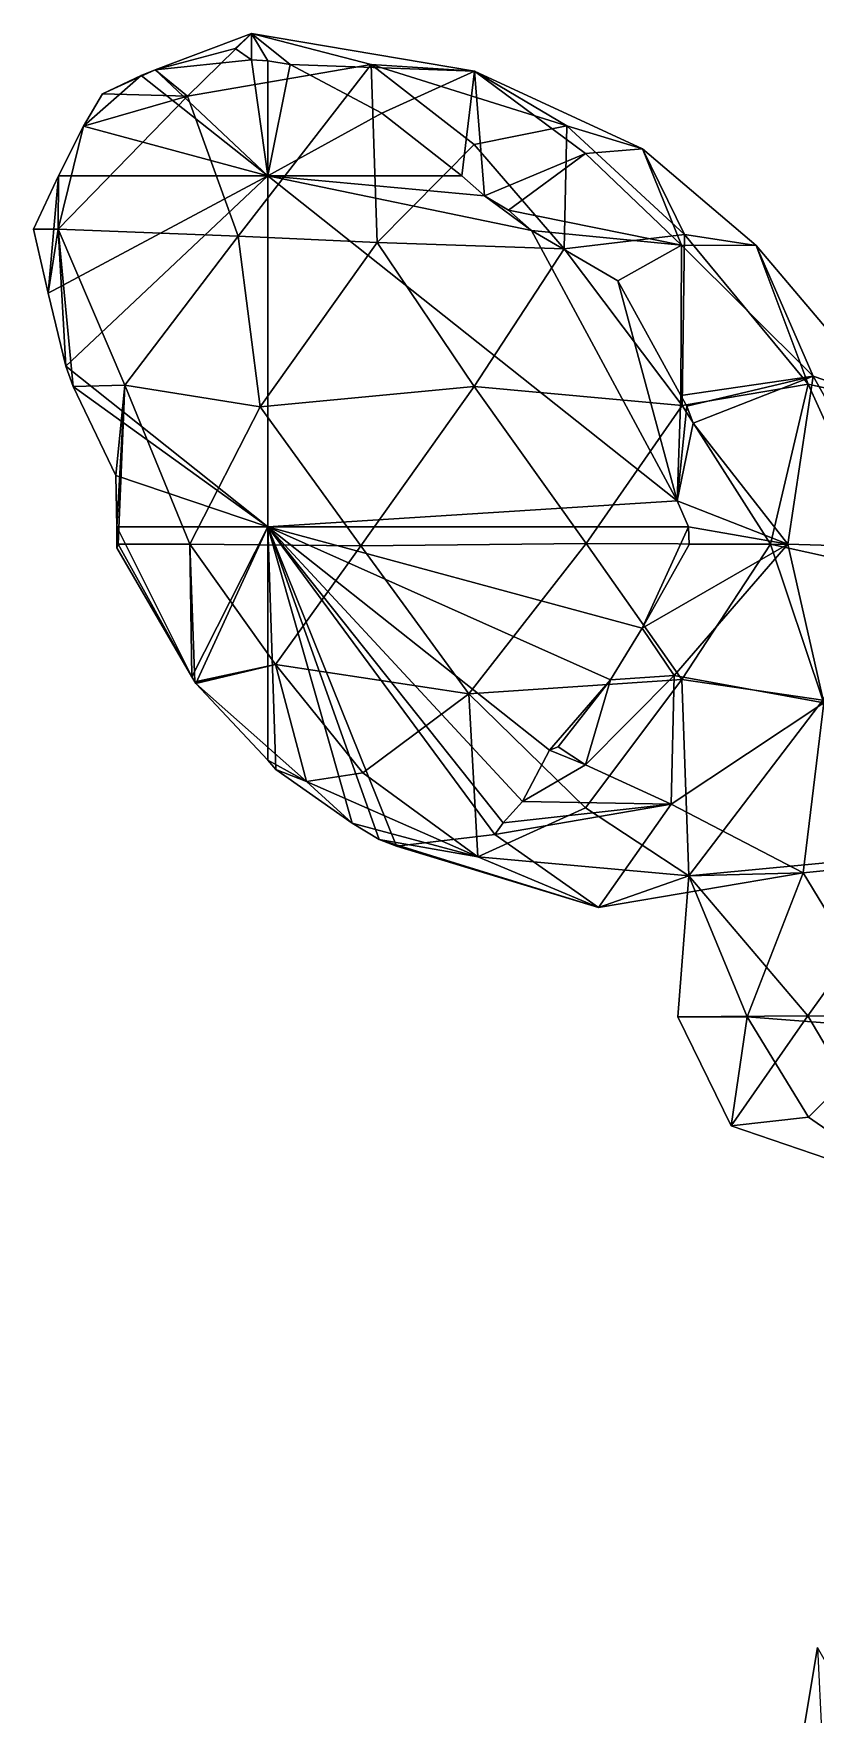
# Model space of a CAD drawing. Extents: x 290083 to 295691, y 4553739 to 4561622.
# Drawn here: x 291193.5 to 291281.9, y 4554373.5 to 4554563.6 of the extents above; entities that cross this region are included whole.
import ezdxf

# ---------------------------------------------------------------- set-up
doc = ezdxf.new("R2010")
doc.units = 0
doc.layers.add('Au_ppm_Pref_-_0_3', color=7, linetype='CONTINUOUS')

msp = doc.modelspace()

# ---------------------------------------------------------------- linework, layer by layer
at = {"layer": 'Au_ppm_Pref_-_0_3'}
for points in [[(291207.25, 4554559.56, 1817.71), (291210.92, 4554556.55, 1812.15), (291218.15, 4554563.64, 1818.12)], [(291218.15, 4554563.64, 1818.12), (291216.33, 4554561.97, 1818.52), (291207.25, 4554559.56, 1817.71)], [(291210.92, 4554556.55, 1812.15), (291231.7, 4554560.15, 1810.9), (291218.15, 4554563.64, 1818.12)], [(291218.15, 4554563.64, 1818.12), (291218.18, 4554560.69, 1818.78), (291216.33, 4554561.97, 1818.52)], [(291218.15, 4554563.64, 1818.12), (291220, 4554560.57, 1818.97), (291218.18, 4554560.69, 1818.78)], [(291218.15, 4554563.64, 1818.12), (291222.55, 4554560.15, 1819.3), (291220, 4554560.57, 1818.97)], [(291218.15, 4554563.64, 1818.12), (291243.4, 4554559.41, 1817.43), (291222.55, 4554560.15, 1819.3)], [(291231.7, 4554560.15, 1810.9), (291243.4, 4554559.41, 1817.43), (291218.15, 4554563.64, 1818.12)], [(291218.18, 4554560.69, 1818.78), (291207.25, 4554559.56, 1817.71), (291216.33, 4554561.97, 1818.52)], [(291207.25, 4554559.56, 1817.71), (291205.69, 4554558.92, 1817.58), (291201.32, 4554556.83, 1816.82)], [(291207.25, 4554559.56, 1817.71), (291201.32, 4554556.83, 1816.82), (291210.92, 4554556.55, 1812.15)], [(291205.69, 4554558.92, 1817.58), (291207.25, 4554559.56, 1817.71), (291220, 4554547.56, 1819.6)], [(291207.25, 4554559.56, 1817.71), (291218.18, 4554560.69, 1818.78), (291220, 4554547.56, 1819.6)], [(291216.64, 4554540.73, 1809.87), (291231.7, 4554560.15, 1810.9), (291210.92, 4554556.55, 1812.15)], [(291231.7, 4554560.15, 1810.9), (291216.64, 4554540.73, 1809.87), (291232.36, 4554540.02, 1806.81)], [(291218.18, 4554560.69, 1818.78), (291220, 4554560.57, 1818.97), (291220, 4554547.56, 1819.6)], [(291220, 4554560.57, 1818.97), (291222.55, 4554560.15, 1819.3), (291220, 4554547.56, 1819.6)], [(291222.55, 4554560.15, 1819.3), (291232.89, 4554554.63, 1820.8), (291220, 4554547.56, 1819.6)], [(291222.55, 4554560.15, 1819.3), (291243.4, 4554559.41, 1817.43), (291232.89, 4554554.63, 1820.8)], [(291231.7, 4554560.15, 1810.9), (291253.83, 4554553.22, 1812.53), (291243.4, 4554559.41, 1817.43)], [(291243.35, 4554551.11, 1808.3), (291231.7, 4554560.15, 1810.9), (291232.36, 4554540.02, 1806.81)], [(291253.83, 4554553.22, 1812.53), (291231.7, 4554560.15, 1810.9), (291243.35, 4554551.11, 1808.3)], [(291232.89, 4554554.63, 1820.8), (291243.4, 4554559.41, 1817.43), (291241.94, 4554547.56, 1822.22)], [(291241.94, 4554547.56, 1822.22), (291243.4, 4554559.41, 1817.43), (291244.51, 4554545.31, 1822.72)], [(291243.4, 4554559.41, 1817.43), (291255.95, 4554550.08, 1820.29), (291244.51, 4554545.31, 1822.72)], [(291253.83, 4554553.22, 1812.53), (291262.38, 4554550.62, 1817.43), (291243.4, 4554559.41, 1817.43)], [(291255.95, 4554550.08, 1820.29), (291243.4, 4554559.41, 1817.43), (291262.38, 4554550.62, 1817.43)], [(291199.16, 4554553.19, 1816.39), (291201.32, 4554556.83, 1816.82), (291205.69, 4554558.92, 1817.58)], [(291199.16, 4554553.19, 1816.39), (291205.69, 4554558.92, 1817.58), (291220, 4554547.56, 1819.6)], [(291199.16, 4554553.19, 1816.39), (291196.28, 4554541.52, 1813.06), (291210.92, 4554556.55, 1812.15)], [(291196.28, 4554541.52, 1813.06), (291216.64, 4554540.73, 1809.87), (291210.92, 4554556.55, 1812.15)], [(291199.16, 4554553.19, 1816.39), (291210.92, 4554556.55, 1812.15), (291201.32, 4554556.83, 1816.82)], [(291232.89, 4554554.63, 1820.8), (291241.94, 4554547.56, 1822.22), (291220, 4554547.56, 1819.6)], [(291196.28, 4554541.52, 1813.06), (291199.16, 4554553.19, 1816.39), (291196.33, 4554547.56, 1815.79)], [(291196.33, 4554547.56, 1815.79), (291199.16, 4554553.19, 1816.39), (291220, 4554547.56, 1819.6)], [(291253.83, 4554553.22, 1812.53), (291243.35, 4554551.11, 1808.3), (291253.54, 4554539.29, 1807.43)], [(291267.14, 4554540.91, 1811.78), (291253.83, 4554553.22, 1812.53), (291253.54, 4554539.29, 1807.43)], [(291253.83, 4554553.22, 1812.53), (291267.14, 4554540.91, 1811.78), (291262.38, 4554550.62, 1817.43)], [(291232.36, 4554540.02, 1806.81), (291253.54, 4554539.29, 1807.43), (291243.35, 4554551.11, 1808.3)], [(291247.24, 4554543.69, 1823.18), (291244.51, 4554545.31, 1822.72), (291255.95, 4554550.08, 1820.29)], [(291266.81, 4554539.72, 1822.65), (291247.24, 4554543.69, 1823.18), (291255.95, 4554550.08, 1820.29)], [(291262.38, 4554550.62, 1817.43), (291266.81, 4554539.72, 1822.65), (291255.95, 4554550.08, 1820.29)], [(291267.14, 4554540.91, 1811.78), (291275.25, 4554539.66, 1817.43), (291262.38, 4554550.62, 1817.43)], [(291262.38, 4554550.62, 1817.43), (291275.25, 4554539.66, 1817.43), (291266.81, 4554539.72, 1822.65)], [(291195.18, 4554534.29, 1814.86), (291193.52, 4554541.52, 1815), (291196.33, 4554547.56, 1815.79)], [(291196.28, 4554541.52, 1813.06), (291196.33, 4554547.56, 1815.79), (291193.52, 4554541.52, 1815)], [(291197.15, 4554526.01, 1814.71), (291195.18, 4554534.29, 1814.86), (291220, 4554547.56, 1819.6)], [(291195.18, 4554534.29, 1814.86), (291196.33, 4554547.56, 1815.79), (291220, 4554547.56, 1819.6)], [(291220, 4554507.87, 1817.35), (291197.15, 4554526.01, 1814.71), (291220, 4554547.56, 1819.6)], [(291266.3, 4554510.81, 1828.27), (291220, 4554507.87, 1817.35), (291220, 4554547.56, 1819.6)], [(291241.94, 4554547.56, 1822.22), (291244.51, 4554545.31, 1822.72), (291220, 4554547.56, 1819.6)], [(291220, 4554547.56, 1819.6), (291244.51, 4554545.31, 1822.72), (291249.84, 4554541.39, 1823.69)], [(291220, 4554547.56, 1819.6), (291249.84, 4554541.39, 1823.69), (291266.3, 4554510.81, 1828.27)], [(291249.84, 4554541.39, 1823.69), (291244.51, 4554545.31, 1822.72), (291247.24, 4554543.69, 1823.18)], [(291266.81, 4554539.72, 1822.65), (291249.84, 4554541.39, 1823.69), (291247.24, 4554543.69, 1823.18)], [(291195.18, 4554534.29, 1814.86), (291196.28, 4554541.52, 1813.06), (291193.52, 4554541.52, 1815)], [(291197.15, 4554526.01, 1814.71), (291196.28, 4554541.52, 1813.06), (291195.18, 4554534.29, 1814.86)], [(291197.98, 4554523.74, 1814.46), (291196.28, 4554541.52, 1813.06), (291197.15, 4554526.01, 1814.71)], [(291203.84, 4554523.89, 1810.44), (291196.28, 4554541.52, 1813.06), (291197.98, 4554523.74, 1814.46)], [(291216.64, 4554540.73, 1809.87), (291196.28, 4554541.52, 1813.06), (291203.84, 4554523.89, 1810.44)], [(291203.84, 4554523.89, 1810.44), (291219.13, 4554521.41, 1806.78), (291216.64, 4554540.73, 1809.87)], [(291232.36, 4554540.02, 1806.81), (291216.64, 4554540.73, 1809.87), (291219.13, 4554521.41, 1806.78)], [(291249.84, 4554541.39, 1823.69), (291259.59, 4554535.69, 1825.34), (291266.3, 4554510.81, 1828.27)], [(291249.84, 4554541.39, 1823.69), (291266.81, 4554539.72, 1822.65), (291259.59, 4554535.69, 1825.34)], [(291266.87, 4554521.59, 1807.05), (291267.14, 4554540.91, 1811.78), (291253.54, 4554539.29, 1807.43)], [(291266.87, 4554521.59, 1807.05), (291281.11, 4554523.99, 1811.5), (291267.14, 4554540.91, 1811.78)], [(291267.14, 4554540.91, 1811.78), (291281.11, 4554523.99, 1811.5), (291275.25, 4554539.66, 1817.43)], [(291219.13, 4554521.41, 1806.78), (291243.35, 4554523.74, 1805.61), (291232.36, 4554540.02, 1806.81)], [(291232.36, 4554540.02, 1806.81), (291243.35, 4554523.74, 1805.61), (291253.54, 4554539.29, 1807.43)], [(291266.87, 4554521.59, 1807.05), (291253.54, 4554539.29, 1807.43), (291243.35, 4554523.74, 1805.61)], [(291259.59, 4554535.69, 1825.34), (291266.81, 4554539.72, 1822.65), (291266.73, 4554522.71, 1827.3)], [(291266.81, 4554539.72, 1822.65), (291281.7, 4554524.9, 1823.62), (291266.73, 4554522.71, 1827.3)], [(291275.25, 4554539.66, 1817.43), (291281.7, 4554524.9, 1823.62), (291266.81, 4554539.72, 1822.65)], [(291290.23, 4554521.97, 1817.43), (291281.7, 4554524.9, 1823.62), (291275.25, 4554539.66, 1817.43)], [(291290.23, 4554521.97, 1817.43), (291275.25, 4554539.66, 1817.43), (291281.11, 4554523.99, 1811.5)], [(291259.59, 4554535.69, 1825.34), (291266.73, 4554522.71, 1827.3), (291266.3, 4554510.81, 1828.27)], [(291197.98, 4554523.74, 1814.46), (291197.15, 4554526.01, 1814.71), (291220, 4554507.87, 1817.35)], [(291266.73, 4554522.71, 1827.3), (291281.7, 4554524.9, 1823.62), (291267.41, 4554521.52, 1827.49)], [(291267.41, 4554521.52, 1827.49), (291281.7, 4554524.9, 1823.62), (291268.12, 4554519.58, 1827.74)], [(291281.7, 4554524.9, 1823.62), (291278.84, 4554505.88, 1828.22), (291268.12, 4554519.58, 1827.74)], [(291292.65, 4554505.48, 1823.31), (291278.84, 4554505.88, 1828.22), (291281.7, 4554524.9, 1823.62)], [(291292.65, 4554505.48, 1823.31), (291281.7, 4554524.9, 1823.62), (291290.23, 4554521.97, 1817.43)], [(291203.84, 4554523.89, 1810.44), (291197.98, 4554523.74, 1814.46), (291202.83, 4554513.67, 1813.71)], [(291202.83, 4554513.67, 1813.71), (291197.98, 4554523.74, 1814.46), (291220, 4554507.87, 1817.35)], [(291203.84, 4554523.89, 1810.44), (291202.83, 4554513.67, 1813.71), (291202.92, 4554507.87, 1812.51)], [(291203.84, 4554523.89, 1810.44), (291202.92, 4554507.87, 1812.51), (291203.09, 4554505.88, 1811.49)], [(291211.17, 4554505.88, 1808.2), (291203.84, 4554523.89, 1810.44), (291203.09, 4554505.88, 1811.49)], [(291219.13, 4554521.41, 1806.78), (291203.84, 4554523.89, 1810.44), (291211.17, 4554505.88, 1808.2)], [(291219.13, 4554521.41, 1806.78), (291230.52, 4554505.72, 1806.03), (291243.35, 4554523.74, 1805.61)], [(291256.01, 4554505.98, 1806.21), (291243.35, 4554523.74, 1805.61), (291230.52, 4554505.72, 1806.03)], [(291266.87, 4554521.59, 1807.05), (291243.35, 4554523.74, 1805.61), (291256.01, 4554505.98, 1806.21)], [(291266.87, 4554521.59, 1807.05), (291276.86, 4554505.88, 1807.57), (291281.11, 4554523.99, 1811.5)], [(291290.73, 4554502.83, 1812.25), (291281.11, 4554523.99, 1811.5), (291276.86, 4554505.88, 1807.57)], [(291290.23, 4554521.97, 1817.43), (291281.11, 4554523.99, 1811.5), (291290.73, 4554502.83, 1812.25)], [(291211.17, 4554505.88, 1808.2), (291230.52, 4554505.72, 1806.03), (291219.13, 4554521.41, 1806.78)], [(291266.87, 4554521.59, 1807.05), (291256.01, 4554505.98, 1806.21), (291276.86, 4554505.88, 1807.57)], [(291266.73, 4554522.71, 1827.3), (291267.41, 4554521.52, 1827.49), (291266.3, 4554510.81, 1828.27)], [(291266.3, 4554510.81, 1828.27), (291267.41, 4554521.52, 1827.49), (291268.12, 4554519.58, 1827.74)], [(291268.12, 4554519.58, 1827.74), (291278.84, 4554505.88, 1828.22), (291266.3, 4554510.81, 1828.27)], [(291202.92, 4554507.87, 1812.51), (291202.83, 4554513.67, 1813.71), (291220, 4554507.87, 1817.35)], [(291266.3, 4554510.81, 1828.27), (291267.57, 4554507.87, 1828.4), (291220, 4554507.87, 1817.35)], [(291266.3, 4554510.81, 1828.27), (291278.84, 4554505.88, 1828.22), (291267.57, 4554507.87, 1828.4)], [(291211.4, 4554490.87, 1812.33), (291202.93, 4554505.47, 1812.15), (291202.92, 4554507.87, 1812.51)], [(291220, 4554507.87, 1817.35), (291211.4, 4554490.87, 1812.33), (291202.92, 4554507.87, 1812.51)], [(291202.92, 4554507.87, 1812.51), (291202.93, 4554505.47, 1812.15), (291203.09, 4554505.88, 1811.49)], [(291211.88, 4554490.13, 1812.36), (291211.4, 4554490.87, 1812.33), (291220, 4554507.87, 1817.35)], [(291220, 4554481.46, 1813.34), (291211.88, 4554490.13, 1812.36), (291220, 4554507.87, 1817.35)], [(291245.7, 4554473.07, 1822.07), (291234.56, 4554471.74, 1817.53), (291220, 4554507.87, 1817.35)], [(291220, 4554507.87, 1817.35), (291232.59, 4554472.5, 1816.88), (291229.54, 4554474.34, 1815.97)], [(291229.54, 4554474.34, 1815.97), (291220.91, 4554480.41, 1813.54), (291220, 4554507.87, 1817.35)], [(291220, 4554507.87, 1817.35), (291220.91, 4554480.41, 1813.54), (291220, 4554481.46, 1813.34)], [(291220, 4554507.87, 1817.35), (291234.56, 4554471.74, 1817.53), (291232.59, 4554472.5, 1816.88)], [(291246.61, 4554474.37, 1822.62), (291245.7, 4554473.07, 1822.07), (291220, 4554507.87, 1817.35)], [(291251.87, 4554482.58, 1825.91), (291248.8, 4554476.77, 1823.84), (291220, 4554507.87, 1817.35)], [(291248.8, 4554476.77, 1823.84), (291246.61, 4554474.37, 1822.62), (291220, 4554507.87, 1817.35)], [(291258.78, 4554490.54, 1827.15), (291220, 4554507.87, 1817.35), (291262.36, 4554496.38, 1827.71)], [(291262.36, 4554496.38, 1827.71), (291220, 4554507.87, 1817.35), (291267.57, 4554507.87, 1828.4)], [(291258.78, 4554490.54, 1827.15), (291251.87, 4554482.58, 1825.91), (291220, 4554507.87, 1817.35)], [(291267.65, 4554505.84, 1828.51), (291262.36, 4554496.38, 1827.71), (291267.57, 4554507.87, 1828.4)], [(291267.57, 4554507.87, 1828.4), (291278.84, 4554505.88, 1828.22), (291267.65, 4554505.84, 1828.51)], [(291202.93, 4554505.47, 1812.15), (291211.4, 4554490.87, 1812.33), (291203.09, 4554505.88, 1811.49)], [(291203.09, 4554505.88, 1811.49), (291211.4, 4554490.87, 1812.33), (291211.17, 4554505.88, 1808.2)], [(291211.4, 4554490.87, 1812.33), (291211.74, 4554490.33, 1812.35), (291211.17, 4554505.88, 1808.2)], [(291211.74, 4554490.33, 1812.35), (291220.89, 4554492.28, 1808.25), (291211.17, 4554505.88, 1808.2)], [(291211.17, 4554505.88, 1808.2), (291220.89, 4554492.28, 1808.25), (291230.52, 4554505.72, 1806.03)], [(291256.01, 4554505.98, 1806.21), (291230.52, 4554505.72, 1806.03), (291242.76, 4554488.98, 1806.84)], [(291266.85, 4554490.58, 1807.2), (291256.01, 4554505.98, 1806.21), (291242.76, 4554488.98, 1806.84)], [(291266.85, 4554490.58, 1807.2), (291276.86, 4554505.88, 1807.57), (291256.01, 4554505.98, 1806.21)], [(291267.65, 4554505.84, 1828.51), (291278.84, 4554505.88, 1828.22), (291262.36, 4554496.38, 1827.71)], [(291278.84, 4554505.88, 1828.22), (291265.95, 4554491.04, 1827.1), (291262.36, 4554496.38, 1827.71)], [(291278.84, 4554505.88, 1828.22), (291282.89, 4554487.94, 1824.01), (291265.95, 4554491.04, 1827.1)], [(291266.85, 4554490.58, 1807.2), (291282.78, 4554488.24, 1809.62), (291276.86, 4554505.88, 1807.57)], [(291276.86, 4554505.88, 1807.57), (291282.78, 4554488.24, 1809.62), (291290.73, 4554502.83, 1812.25)], [(291292.65, 4554505.48, 1823.31), (291282.89, 4554487.94, 1824.01), (291278.84, 4554505.88, 1828.22)], [(291230.52, 4554505.72, 1806.03), (291220.89, 4554492.28, 1808.25), (291242.76, 4554488.98, 1806.84)], [(291262.36, 4554496.38, 1827.71), (291265.95, 4554491.04, 1827.1), (291258.78, 4554490.54, 1827.15)], [(291211.88, 4554490.13, 1812.36), (291211.74, 4554490.33, 1812.35), (291211.4, 4554490.87, 1812.33)], [(291211.78, 4554490.26, 1812.35), (291220.89, 4554492.28, 1808.25), (291211.74, 4554490.33, 1812.35)], [(291211.78, 4554490.26, 1812.35), (291211.88, 4554490.13, 1812.36), (291220.89, 4554492.28, 1808.25)], [(291211.88, 4554490.13, 1812.36), (291224.38, 4554479.06, 1811.49), (291220.89, 4554492.28, 1808.25)], [(291224.38, 4554479.06, 1811.49), (291230.75, 4554480.02, 1808.81), (291220.89, 4554492.28, 1808.25)], [(291242.76, 4554488.98, 1806.84), (291220.89, 4554492.28, 1808.25), (291230.75, 4554480.02, 1808.81)], [(291258.78, 4554490.54, 1827.15), (291265.95, 4554491.04, 1827.1), (291255.95, 4554480.92, 1825.75)], [(291265.61, 4554476.47, 1822.68), (291255.95, 4554480.92, 1825.75), (291265.95, 4554491.04, 1827.1)], [(291265.95, 4554491.04, 1827.1), (291282.89, 4554487.94, 1824.01), (291265.61, 4554476.47, 1822.68)], [(291211.88, 4554490.13, 1812.36), (291211.78, 4554490.26, 1812.35), (291211.74, 4554490.33, 1812.35)], [(291220, 4554481.46, 1813.34), (291224.38, 4554479.06, 1811.49), (291211.88, 4554490.13, 1812.36)], [(291243.78, 4554470.51, 1811.57), (291242.76, 4554488.98, 1806.84), (291230.75, 4554480.02, 1808.81)], [(291266.85, 4554490.58, 1807.2), (291242.76, 4554488.98, 1806.84), (291255.95, 4554476.06, 1807.49)], [(291243.78, 4554470.51, 1811.57), (291255.95, 4554476.06, 1807.49), (291242.76, 4554488.98, 1806.84)], [(291258.78, 4554490.54, 1827.15), (291252.83, 4554482.97, 1826.12), (291251.87, 4554482.58, 1825.91)], [(291258.78, 4554490.54, 1827.15), (291255.95, 4554480.92, 1825.75), (291252.83, 4554482.97, 1826.12)], [(291255.95, 4554476.06, 1807.49), (291267.63, 4554468.38, 1810.49), (291266.85, 4554490.58, 1807.2)], [(291282.78, 4554488.24, 1809.62), (291266.85, 4554490.58, 1807.2), (291267.63, 4554468.38, 1810.49)], [(291280.56, 4554468.7, 1818.41), (291265.61, 4554476.47, 1822.68), (291282.89, 4554487.94, 1824.01)], [(291282.78, 4554488.24, 1809.62), (291267.63, 4554468.38, 1810.49), (291294.23, 4554470.91, 1810.72)], [(291297.94, 4554470.46, 1822.1), (291280.56, 4554468.7, 1818.41), (291282.89, 4554487.94, 1824.01)], [(291224.38, 4554479.06, 1811.49), (291220, 4554481.46, 1813.34), (291220.91, 4554480.41, 1813.54)], [(291255.95, 4554480.92, 1825.75), (291248.8, 4554476.77, 1823.84), (291251.87, 4554482.58, 1825.91)], [(291255.95, 4554480.92, 1825.75), (291251.87, 4554482.58, 1825.91), (291252.83, 4554482.97, 1826.12)], [(291224.38, 4554479.06, 1811.49), (291220.91, 4554480.41, 1813.54), (291229.54, 4554474.34, 1815.97)], [(291243.78, 4554470.51, 1811.57), (291230.75, 4554480.02, 1808.81), (291224.38, 4554479.06, 1811.49)], [(291255.95, 4554480.92, 1825.75), (291265.61, 4554476.47, 1822.68), (291248.8, 4554476.77, 1823.84)], [(291243.78, 4554470.51, 1811.57), (291224.38, 4554479.06, 1811.49), (291229.54, 4554474.34, 1815.97)], [(291243.78, 4554470.51, 1811.57), (291267.63, 4554468.38, 1810.49), (291255.95, 4554476.06, 1807.49)], [(291265.61, 4554476.47, 1822.68), (291245.7, 4554473.07, 1822.07), (291246.61, 4554474.37, 1822.62)], [(291265.61, 4554476.47, 1822.68), (291257.41, 4554464.78, 1817.76), (291245.7, 4554473.07, 1822.07)], [(291248.8, 4554476.77, 1823.84), (291265.61, 4554476.47, 1822.68), (291246.61, 4554474.37, 1822.62)], [(291280.56, 4554468.7, 1818.41), (291257.41, 4554464.78, 1817.76), (291265.61, 4554476.47, 1822.68)], [(291243.78, 4554470.51, 1811.57), (291229.54, 4554474.34, 1815.97), (291232.59, 4554472.5, 1816.88)], [(291232.59, 4554472.5, 1816.88), (291234.56, 4554471.74, 1817.53), (291257.41, 4554464.78, 1817.76)], [(291243.78, 4554470.51, 1811.57), (291232.59, 4554472.5, 1816.88), (291257.41, 4554464.78, 1817.76)], [(291257.41, 4554464.78, 1817.76), (291234.56, 4554471.74, 1817.53), (291245.7, 4554473.07, 1822.07)], [(291243.78, 4554470.51, 1811.57), (291257.41, 4554464.78, 1817.76), (291267.63, 4554468.38, 1810.49)], [(291294.23, 4554470.91, 1810.72), (291267.63, 4554468.38, 1810.49), (291281.1, 4554452.53, 1808.65)], [(291297.94, 4554470.46, 1822.1), (291291.25, 4554451.09, 1818.42), (291280.56, 4554468.7, 1818.41)], [(291299.64, 4554452.43, 1808.33), (291294.23, 4554470.91, 1810.72), (291281.1, 4554452.53, 1808.65)], [(291267.63, 4554468.38, 1810.49), (291257.41, 4554464.78, 1817.76), (291280.56, 4554468.7, 1818.41)], [(291274.23, 4554452.43, 1814.75), (291266.38, 4554452.43, 1811.49), (291267.63, 4554468.38, 1810.49)], [(291266.38, 4554452.43, 1811.49), (291281.1, 4554452.53, 1808.65), (291267.63, 4554468.38, 1810.49)], [(291274.23, 4554452.43, 1814.75), (291267.63, 4554468.38, 1810.49), (291280.56, 4554468.7, 1818.41)], [(291274.23, 4554452.43, 1814.75), (291280.56, 4554468.7, 1818.41), (291291.25, 4554451.09, 1818.42)], [(291266.38, 4554452.43, 1811.49), (291272.43, 4554440.09, 1811.49), (291281.1, 4554452.53, 1808.65)], [(291272.43, 4554440.09, 1811.49), (291266.38, 4554452.43, 1811.49), (291274.23, 4554452.43, 1814.75)], [(291272.43, 4554440.09, 1811.49), (291292.5, 4554433.24, 1811.43), (291281.1, 4554452.53, 1808.65)], [(291272.43, 4554440.09, 1811.49), (291274.23, 4554452.43, 1814.75), (291281.15, 4554441.09, 1815.27)], [(291281.15, 4554441.09, 1815.27), (291274.23, 4554452.43, 1814.75), (291291.25, 4554451.09, 1818.42)], [(291292.5, 4554433.24, 1811.43), (291299.64, 4554452.43, 1808.33), (291281.1, 4554452.53, 1808.65)], [(291292.5, 4554433.24, 1811.43), (291281.15, 4554441.09, 1815.27), (291291.25, 4554451.09, 1818.42)], [(291281.15, 4554441.09, 1815.27), (291292.5, 4554433.24, 1811.43), (291272.43, 4554440.09, 1811.49)], [(291282.18, 4554381.08, 1811.93), (291282.67, 4554371, 1814.92), (291279.31, 4554363.99, 1811.51)], [(291290.82, 4554365.99, 1809.23), (291282.18, 4554381.08, 1811.93), (291279.31, 4554363.99, 1811.51)]]:
    msp.add_3dface(points, dxfattribs=at)

doc.saveas('drawing.dxf')
